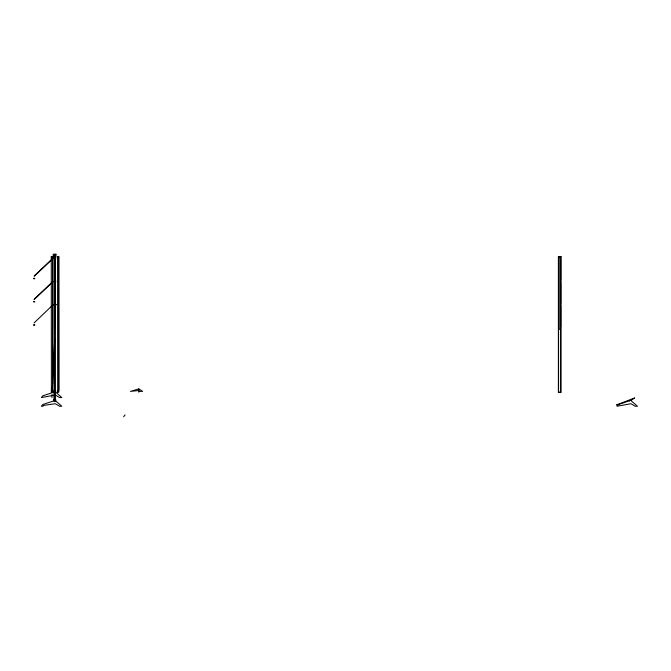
<?xml version="1.0" encoding="UTF-8"?>
<svg xmlns="http://www.w3.org/2000/svg" width="671" height="671" viewBox="0 0 671 671"><rect width="100%" height="100%" fill="white"/><g stroke="black" fill="none" stroke-linecap="round" stroke-linejoin="round"><path stroke-width="1.01" d="M55.718 304.659L56.398 304.701M34.162 322.835L53.043 304.768L54.921 304.684M55.71 258.805L55.727 257.664M55.718 281.979L55.727 280.847M55.718 305.263L55.727 304.122M51.919 397.576L52.07 394.464M52.162 392.392L54.678 339.61M34.036 299.392L52.95 281.384M34.364 299.341L53.135 281.585M123.64 416.817L125.016 414.871M618.444 404.487L616.506 404.932L634.724 397.92L631.134 400.243L618.444 404.487L616.943 406.257L630.95 403.707L635.236 406.257L637.45 406.257L631.352 400.906M34.171 275.966L52.942 258.209M34.364 276.167L53.135 258.402M629.448 400.889L631.143 400.033M53.856 392.2L42.852 395.798L41.35 397.576L54.385 395.16M51.256 256.825L52.506 256.842M57.555 256.85L58.805 256.876M560.662 329.26L559.161 329.26L559.161 256.876M138.813 388.895L130.493 391.394L138.184 390.556L140.138 391.394L142.638 391.394L138.813 388.895L138.813 392.225M51.256 390.556L52.506 390.556M57.555 390.589L58.796 390.589L58.805 256.725L57.555 256.725L57.681 392.208M558.381 392.267L560.872 392.267M51.256 392.174L52.506 392.183L52.506 256.699L51.256 256.699L51.382 392.174M57.555 392.208L58.796 392.208L58.679 256.876M33.575 278.306L34.716 278.314M33.575 278.742L34.716 278.75M33.575 301.489L34.716 301.497M33.575 301.925L34.716 301.933M33.575 324.772L34.716 324.781M33.575 325.2L34.716 325.209M55.358 395.018L59.644 397.567L61.858 397.576L55.76 392.216M560.704 256.867L560.713 392.309M560.629 259.367L560.629 280.168M560.629 282.667L560.629 303.468M560.629 305.959L560.629 326.76M558.549 256.867L558.549 392.309M55.634 390.589L55.634 392.208M54.561 256.876L54.561 329.26M54.435 256.859L54.435 329.243M54.351 382.285L54.351 383.661M54.309 255.19L54.309 400.797M53.974 390.589L53.974 392.2M43.623 405.418L43.028 406.257L41.292 406.257L42.801 404.487L53.797 400.889L55.701 400.906L61.807 406.257L59.593 406.257L55.299 403.707L43.623 405.418M55.953 254.183L53.219 254.183L53.219 256.859L55.953 256.859L55.953 254.183M55.433 255.19L54.183 255.19L54.183 400.797L55.433 400.797L55.433 255.19M560.872 256.657L558.381 256.657L558.381 392.309L560.872 392.309L560.872 256.657M560.872 256.817L558.381 256.817L560.872 256.918M55.701 399.673L53.797 399.673L53.797 400.906L55.701 400.906L55.701 399.673"/></g></svg>
